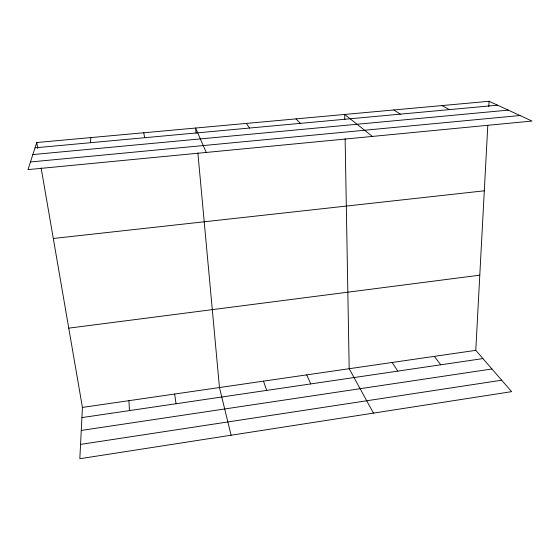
<?xml version="1.0" encoding="UTF-8"?>
<svg xmlns="http://www.w3.org/2000/svg" width="560" height="560" viewBox="0 0 560 560"><rect width="100%" height="100%" fill="white"/><g stroke="black" fill="none" stroke-linecap="round" stroke-linejoin="round"><path stroke-width="0.84" d="M41.132 167.951L82.425 407.421L79.828 458.717L511.63 391.65L475.776 350.343L487.795 125.461M488.81 106.463L489.083 101.283L36.743 142.52L28 169.617L532 121.044L489.083 101.283M90.44 142.716L90.832 137.585M80.556 444.409L501.683 380.198M81.263 430.444L491.939 368.97M81.914 417.592L482.93 358.589M82.425 407.421L475.776 350.343M68.754 328.146L479.787 275.177M53.291 238.483L484.302 190.813M30.471 161.966L519.981 115.507M32.858 154.567L508.291 110.124M35.035 147.819L497.56 105.182M441.945 105.574L449.456 109.62M393.827 109.963L400.33 114.149M372.344 136.43L344.701 114.443L344.792 119.651M296.016 118.881L300.391 123.361M434.336 356.356L440.748 364.791M246.323 123.41L249.585 128.044M392.154 362.474L397.789 371.112M373.457 413.112L349.188 368.711L345.128 138.754M306.726 374.871L310.751 383.922M206.262 152.439L195.58 128.037L196.056 133.182M263.494 381.143L266.679 390.404M231.091 435.225L219.471 387.534L197.869 152.894M143.766 132.762L144.641 137.718M36.743 142.52L37.765 148.449M174.636 394.037L176.036 403.746M128.961 400.666L129.423 410.606"/></g></svg>
